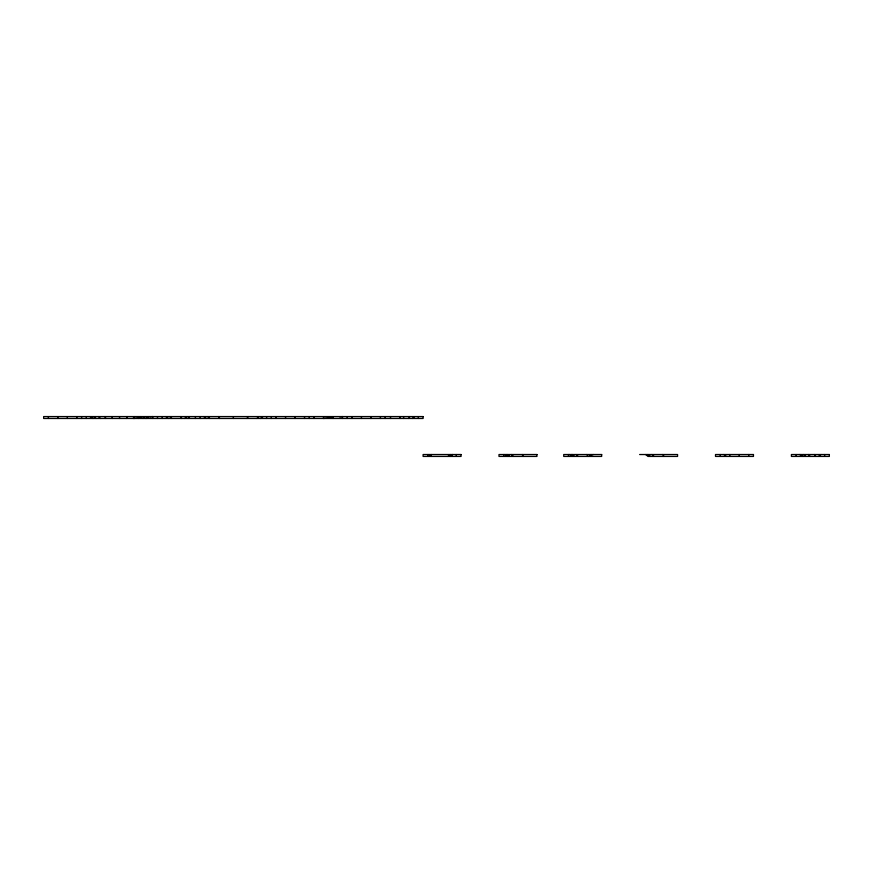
<?xml version="1.0" encoding="UTF-8"?>
<svg xmlns="http://www.w3.org/2000/svg" width="873" height="873" viewBox="0 0 873 873"><rect width="100%" height="100%" fill="white"/><g stroke="black" fill="none" stroke-linecap="round" stroke-linejoin="round"><path stroke-width="1.31" d="M403.468 418.473L403.719 416.574M126.585 418.473L127.196 416.574M408.662 418.473L409.808 416.574M133.143 418.473L134.322 416.574M246.983 418.473L248.161 416.574M188.099 418.473L189.703 416.574M138.774 418.473L140.444 416.574M143.107 418.473L145.136 416.574M256.935 418.473L258.975 416.574M412.362 418.473L414.62 416.574M145.824 418.473L148.094 416.574M146.751 418.473L149.097 416.574M184.694 418.473L187.051 416.574M260.58 418.473L262.937 416.574M430.313 455.477L431.491 454.527M447.958 456.426L450.315 454.527M450.315 456.426L452.661 454.527L449.137 455.477M570.942 455.477L572.121 454.527L574.467 456.426M589.766 455.477L590.934 454.527M818.612 456.426L820.969 454.527M590.934 455.16L593.291 454.527M133.765 418.473L141.906 417.665M150.036 416.847L152.742 416.574L152.742 418.473M331.631 417.665L323.501 418.473L323.501 416.574M339.761 416.847L342.467 416.574L342.467 418.473M639.625 454.527L677.568 454.527L677.568 456.426L648.006 456.426L645.66 454.527M799.788 454.527L802.145 456.426M723.903 454.527L726.249 456.426M648.006 454.527L650.363 456.426M569.763 454.527L572.121 456.426M507.388 454.527L509.734 456.426M505.031 454.527L507.388 456.426M429.134 454.527L431.491 456.426M203.813 416.574L206.17 418.473M165.87 416.574L168.227 418.473M89.984 416.574L92.331 418.473M800.803 454.527L803.073 456.426M90.988 416.574L93.258 418.473M647.002 454.527L648.432 455.793M506.373 454.527L508.533 456.426M571.673 454.527L573.736 456.426M803.749 454.527L805.79 456.426M651.967 454.527L654.008 456.426M576.082 454.527L578.112 456.426M511.338 454.527L513.379 456.426M207.774 416.574L209.815 418.473M169.831 416.574L171.872 418.473M93.946 416.574L95.975 418.473M808.453 454.527L810.111 456.426M98.638 416.574L100.308 418.473M814.574 454.527L815.742 456.426M662.793 454.527L663.96 456.426M586.896 454.527L588.075 456.426M522.163 454.527L523.342 456.426M218.599 416.574L219.778 418.473M180.656 416.574L181.824 418.473M104.76 416.574L105.939 418.473M111.886 416.574L112.497 418.473M399.856 416.574L400.14 418.473M390.362 416.574L390.657 418.473M824.603 454.527L824.603 456.426M796.143 454.527L796.143 456.426M748.718 454.527L748.718 456.426M739.235 454.527L739.235 456.426M729.741 454.527L729.741 456.426M720.258 454.527L720.258 456.426M568.476 454.527L568.476 456.426M503.743 454.527L503.743 456.426M456.306 454.527L456.306 456.426M427.846 454.527L427.846 456.426M418.363 416.574L418.363 418.473M385.157 416.574L385.157 418.473M380.421 416.574L380.421 418.473M370.927 416.574L370.927 418.473M361.444 416.574L361.444 418.473M351.961 416.574L351.961 418.473M347.214 416.574L347.214 418.473M332.984 416.574L332.984 418.473M314.007 416.574L314.007 418.473M309.271 416.574L309.271 418.473M304.524 416.574L304.524 418.473M295.041 416.574L295.041 418.473M285.547 416.574L285.547 418.473M276.064 416.574L276.064 418.473M271.328 416.574L271.328 418.473M266.581 416.574L266.581 418.473M233.375 416.574L233.375 418.473M200.179 416.574L200.179 418.473M195.432 416.574L195.432 418.473M162.225 416.574L162.225 418.473M157.489 416.574L157.489 418.473M119.546 416.574L119.546 418.473M86.34 416.574L86.34 418.473M81.593 416.574L81.593 418.473M76.857 416.574L76.857 418.473M67.363 416.574L67.363 418.473M57.88 416.574L57.88 418.473M48.397 416.574L48.397 418.473M423.11 416.574L43.65 416.574L43.65 418.473L423.11 418.473L423.11 416.574M461.053 454.527L423.11 454.527L423.11 456.426L461.053 456.426L461.053 454.527M536.939 454.527L498.996 454.527L498.996 456.426L536.939 456.426L536.939 454.527M601.672 454.527L563.729 454.527L563.729 456.426L601.672 456.426L601.672 454.527M753.454 454.527L715.511 454.527L715.511 456.426L753.454 456.426L753.454 454.527M829.35 454.527L791.407 454.527L791.407 456.426L829.35 456.426L829.35 454.527"/></g></svg>
